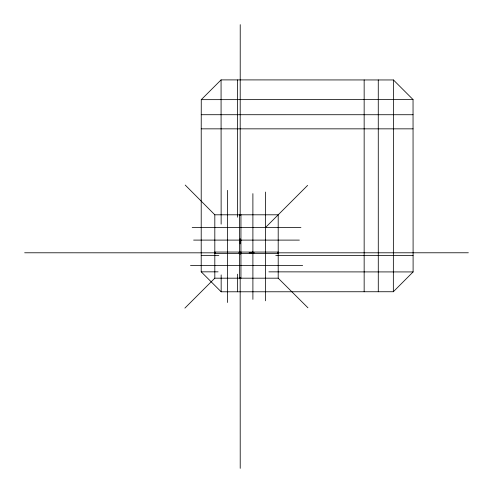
<?xml version="1.0" encoding="UTF-8"?>
<svg xmlns="http://www.w3.org/2000/svg" width="493" height="493" viewBox="0 0 493 493"><rect width="100%" height="100%" fill="white"/><g stroke="black" fill="none" stroke-linecap="round" stroke-linejoin="round"><path stroke-width="0.74" d="M201.224 128.846L201.261 99.66L221.067 79.897L393.439 79.958L413.042 99.561L413.103 271.933L393.34 291.739L221.166 291.794L201.206 271.834L201.224 128.846L413.066 128.846M237.373 291.788L237.373 274.157M237.379 217.21L237.386 79.915M240.171 214.8L240.227 24.65M364.154 291.776L364.154 79.934M393.34 291.739L393.439 79.958M227.556 190.353L227.526 302.505M252.891 193.626L252.903 299.374M265.554 192.06L265.585 300.798M252.909 252.669C252.798 250.838 252.792 254.986 252.915 252.773M252.897 253.328L252.866 253.562M252.829 252.293L252.835 252.083M265.468 252.465C265.838 251.529 265.764 255.146 265.394 252.41M278.046 252.662L278.188 252.052M240.183 253.519L240.165 252.083L240.177 253.556M214.942 253.149L214.856 253.568L278.2 253.605L278.36 252.829L278.231 252.071L214.819 252.059L214.954 252.662M227.483 252.083L227.544 252.465M240.941 214.825L240.337 214.954M214.8 252.065L214.8 253.593M184.887 308.113L214.819 278.181L278.2 278.181L307.94 307.792M265.524 227.476L307.62 185.38M240.935 265.487L239.407 265.524L239.851 265.382M240.929 278.212L239.419 278.212M240.331 240.122C241.527 240.307 237.885 240.023 240.917 240.14M240.917 240.165L240.331 240.214M240.917 252.841L239.481 252.841L240.843 252.854M240.917 265.517L240.436 265.561M239.438 265.487L239.857 265.45M240.59 227.606L240.948 227.464L239.401 227.452L240.904 227.458L240.584 227.532M239.851 278.058L239.432 278.144L239.395 214.8L240.171 214.64L240.948 214.788L240.941 278.181L240.337 278.046M240.282 265.641L239.438 265.524M201.261 99.66L413.042 99.561M300.94 227.446L192.202 227.415M299.374 240.109L193.626 240.097M302.647 265.444L190.495 265.474M201.243 114.715L413.054 114.733M185.208 185.06L214.819 214.8L278.2 214.8L278.2 278.181M24.65 252.786L214.819 252.829M238.68 252.829L240.171 252.829L240.171 254.32M249.119 252.829L254.339 252.829M278.2 252.829L468.35 252.773M201.212 255.627L218.843 255.627M275.79 255.62L413.085 255.614M201.206 271.834L218.085 271.84M268.876 271.859L413.103 271.933M239.857 240.177L239.444 240.159M239.857 227.538L239.401 227.501L239.851 227.618M240.535 265.456L240.911 265.468L240.59 265.388M239.851 214.942L239.413 214.831M278.157 253.575L278.058 253.149M227.513 252.065L227.612 252.459M252.86 252.083L252.909 252.508M252.829 253.562L252.786 253.143M265.382 253.149L265.511 253.605L265.462 253.143M227.365 252.995C227.581 254.48 227.328 250.506 227.446 253.143M240.171 278.181L240.214 468.35M221.067 79.897L221.141 224.124M221.16 274.915L221.166 291.794M378.267 79.946L378.285 291.757M240.171 238.661L240.171 243.881M214.819 214.8L214.819 278.181"/></g></svg>
